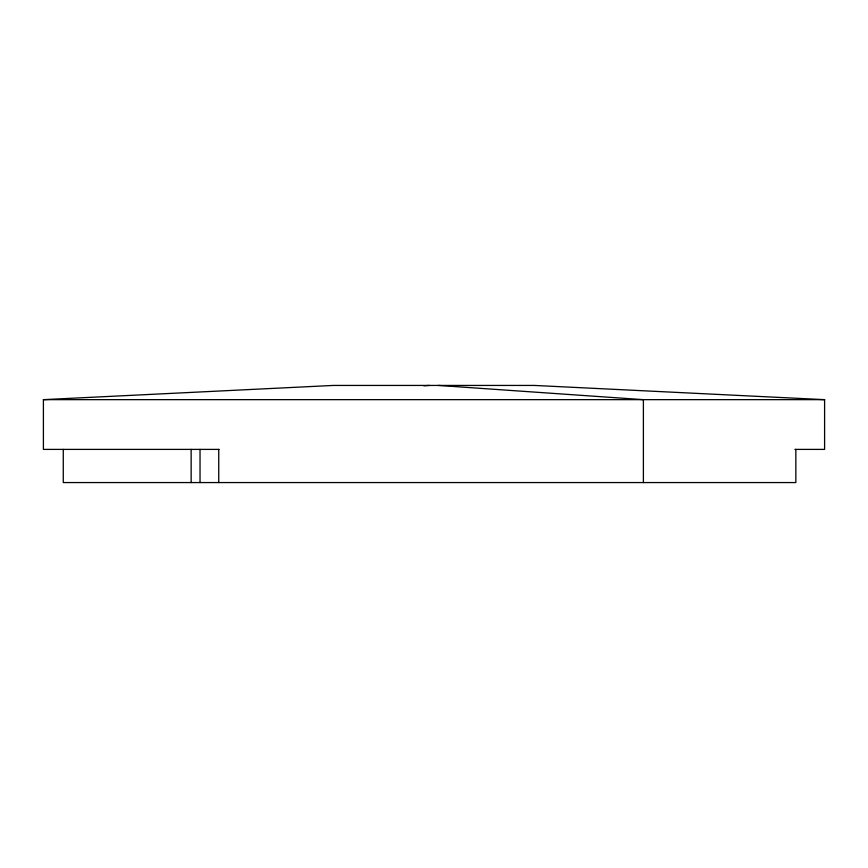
<?xml version="1.0" encoding="UTF-8"?>
<svg xmlns="http://www.w3.org/2000/svg" width="868" height="868" viewBox="0 0 868 868"><rect width="100%" height="100%" fill="white"/><g stroke="black" fill="none" stroke-linecap="round" stroke-linejoin="round"><path stroke-width="1.3" d="M423.899 385.815L429.291 385.435M219.018 449.396L43.4 449.396L43.4 399.649L333.225 385.435L534.428 385.435L824.6 399.649L824.6 449.396L794.925 449.396M43.4 399.649L824.6 399.649M438.373 385.435L643.394 399.649L643.394 482.565M795.847 449.396L795.847 482.565L63.266 482.565L63.266 449.396M218.747 449.396L218.747 482.565M200.031 449.396L200.031 482.565M191.144 449.396L191.144 482.565"/></g></svg>
